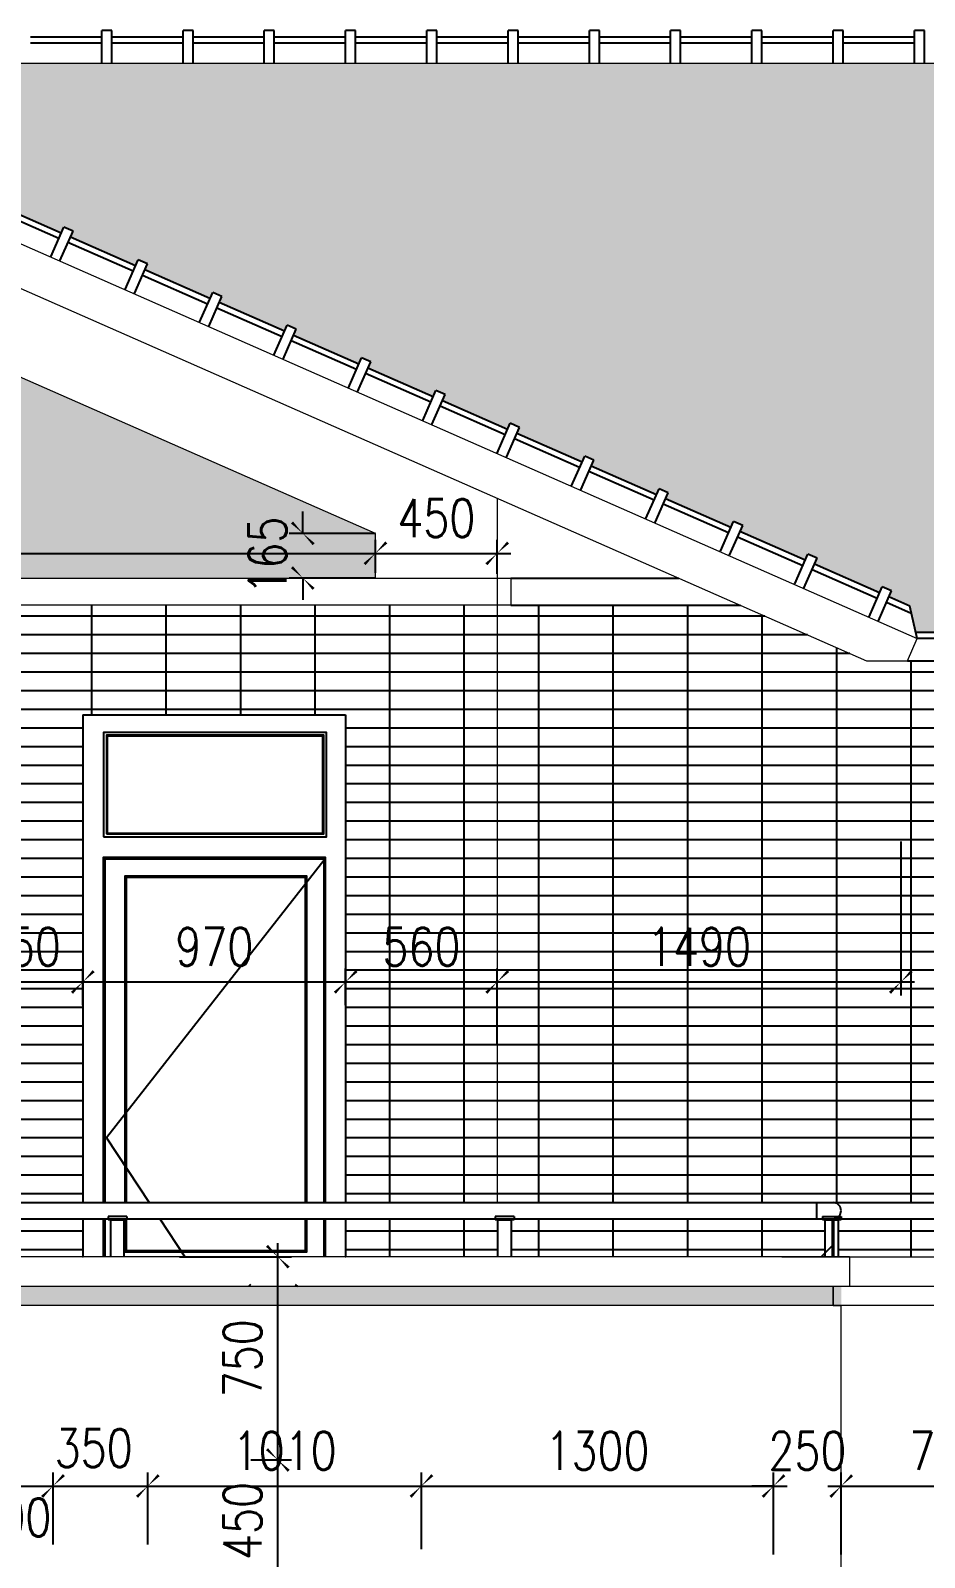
# Model space of a CAD drawing. Header units: millimetres. Extents: x -34806 to 662668, y 63228 to 99452.
# Drawn here: x 244524 to 247824, y 83983 to 89617 of the extents above; entities that cross this region are included whole.
import ezdxf

# ---------------------------------------------------------------- set-up
doc = ezdxf.new("R2010")
doc.units = ezdxf.units.MM
doc.header["$LTSCALE"] = 200
doc.header["$MEASUREMENT"] = 0
doc.header["$PDMODE"] = 3
doc.header["$PDSIZE"] = 50
doc.layers.get('0').update_dxf_attribs({"color": 95, "linetype": 'CONTINUOUS'})
doc.layers.get('DEFPOINTS').update_dxf_attribs({"linetype": 'CONTINUOUS'})
for name, color, linetype in [('DIM', 1, 'CONTINUOUS'), ('Manh', 8, 'CONTINUOUS'), ('NOITHAT', 32, 'CONTINUOUS'), ('TPTA-Hatch', 250, 'CONTINUOUS'), ('TPTA-Virtural', 253, 'CONTINUOUS'), ('wood', 254, 'CONTINUOUS')]:
    doc.layers.add(name, color=color, linetype=linetype)
doc.layers.add('hatch', color=251, linetype='CONTINUOUS', lineweight=5)
doc.layers.add('thay', color=7, linetype='CONTINUOUS', lineweight=18)
doc.styles.add('RomanS', font='romans.shx', dxfattribs={"width": 0.8})
doc.dimstyles.new('D1', dxfattribs={"dimtxt": 140, "dimasz": 80, "dimexe": 50, "dimexo": 0, "dimgap": 60, "dimtad": 1, "dimdec": 0, "dimzin": 0, "dimdsep": 46, "dimtxsty": 'RomanS', "dimblk1": 'ARCHTICK', "dimblk2": 'ARCHTICK', "dimsah": 1, "dimcen": 100, "dimdle": 50, "dimclrt": 7, "dimadec": 0, "dimazin": 0, "dimtfac": 0.005, "dimtdec": 0, "dimtix": 1, "dimtofl": 0, "dimtmove": 2, "dimatfit": 3, "dimldrblk": 'ARCHTICK', "dimfxl": 1, "dimtvp": 0.8, "dimtolj": 1, "dimtzin": 0, "dimarcsym": 0})

# ---------------------------------------------------------------- blocks, each defined once
blk = doc.blocks.new('_ArchTick')
at = {"layer": 'DIM', "color": 150}
blk.add_lwpolyline([(0.5, 0.5, 0.133, 0, 0), (0, 0, 0, 0.133, 0), (-0.5, -0.5, 0.133, 0.133, 0)], format="xyseb", dxfattribs=at)
blk = doc.blocks.new('*D258')
at = {"layer": 'DEFPOINTS', "color": 0}
for p in [(245336.7, 84342.3), (245436.8, 84342.3), (245336.7, 83892.3)]:
    blk.add_point(p, dxfattribs=at)
at = {"layer": 'DIM', "color": 0, "lineweight": -2}
for p, q in [((245436.8, 83842.3), (245436.8, 84392.3)), ((245336.7, 84342.3), (245486.8, 84342.3)), ((245336.7, 83892.3), (245486.8, 83892.3))]:
    blk.add_line(p, q, dxfattribs=at)
at = {"layer": 'DIM', "color": 0, "lineweight": -2, "xscale": 80, "yscale": 80, "zscale": 80}
for p, rotation in [((245436.8, 84342.3), 90), ((245436.8, 83892.3), 270)]:
    blk.add_blockref('_ArchTick', p, dxfattribs=dict(at, rotation=rotation))
at = {"layer": 'DIM', "color": 7, "insert": (245306.8, 84117.3), "char_height": 140, "attachment_point": 5, "rotation": 90, "style": 'RomanS'}
blk.add_mtext('\\A1;450', dxfattribs=at)
blk = doc.blocks.new('*D259')
at = {"layer": 'DEFPOINTS', "color": 0}
for p in [(245074.3, 85092.3), (245436.8, 85092.3), (245336.7, 84342.3)]:
    blk.add_point(p, dxfattribs=at)
at = {"layer": 'DIM', "color": 0, "lineweight": -2}
for p, q in [((245436.8, 84292.3), (245436.8, 85142.3)), ((245074.3, 85092.3), (245486.8, 85092.3)), ((245336.7, 84342.3), (245486.8, 84342.3))]:
    blk.add_line(p, q, dxfattribs=at)
at = {"layer": 'DIM', "color": 0, "lineweight": -2, "xscale": 80, "yscale": 80, "zscale": 80}
for p, rotation in [((245436.8, 85092.3), 90), ((245436.8, 84342.3), 270)]:
    blk.add_blockref('_ArchTick', p, dxfattribs=dict(at, rotation=rotation))
at = {"layer": 'DIM', "color": 7, "insert": (245306.8, 84717.3), "char_height": 140, "attachment_point": 5, "rotation": 90, "style": 'RomanS'}
blk.add_mtext('\\A1;750', dxfattribs=at)
blk = doc.blocks.new('*D271')
at = {"layer": 'DEFPOINTS', "color": 0}
for p in [(244606.8, 84246.3), (244306.8, 84030.7), (244606.8, 84030.7)]:
    blk.add_point(p, dxfattribs=at)
at = {"layer": 'DIM', "color": 0, "lineweight": -2}
for p, q in [((244306.8, 84030.7), (244306.8, 84296.3)), ((244606.8, 84030.7), (244606.8, 84296.3)), ((244256.8, 84246.3), (244656.8, 84246.3))]:
    blk.add_line(p, q, dxfattribs=at)
at = {"layer": 'DIM', "color": 0, "lineweight": -2, "xscale": 80, "yscale": 80, "zscale": 80, "rotation": 180}
blk.add_blockref('_ArchTick', (244306.8, 84246.3), dxfattribs=at)
at = {"layer": 'DIM', "color": 0, "lineweight": -2, "xscale": 80, "yscale": 80, "zscale": 80}
blk.add_blockref('_ArchTick', (244606.8, 84246.3), dxfattribs=at)
at = {"layer": 'DIM', "color": 7, "insert": (244456.8, 84130.2), "char_height": 140, "attachment_point": 5, "style": 'RomanS'}
blk.add_mtext('\\A1;300', dxfattribs=at)
blk = doc.blocks.new('*D272')
at = {"layer": 'DEFPOINTS', "color": 0}
for p in [(244956.8, 84246.3), (244606.8, 84030.7), (244956.8, 84030.7)]:
    blk.add_point(p, dxfattribs=at)
at = {"layer": 'DIM', "color": 0, "lineweight": -2}
for p, q in [((244606.8, 84030.7), (244606.8, 84296.3)), ((244956.8, 84030.7), (244956.8, 84296.3)), ((244556.8, 84246.3), (245006.8, 84246.3))]:
    blk.add_line(p, q, dxfattribs=at)
at = {"layer": 'DIM', "color": 0, "lineweight": -2, "xscale": 80, "yscale": 80, "zscale": 80, "rotation": 180}
blk.add_blockref('_ArchTick', (244606.8, 84246.3), dxfattribs=at)
at = {"layer": 'DIM', "color": 0, "lineweight": -2, "xscale": 80, "yscale": 80, "zscale": 80}
blk.add_blockref('_ArchTick', (244956.8, 84246.3), dxfattribs=at)
at = {"layer": 'DIM', "color": 7, "insert": (244756.8, 84386.3), "char_height": 140, "attachment_point": 5, "style": 'RomanS'}
blk.add_mtext('\\A1;350', dxfattribs=at)
blk = doc.blocks.new('*D273')
at = {"layer": 'DEFPOINTS', "color": 0}
for p in [(245966.8, 84246.3), (244956.8, 84030.7), (245966.8, 84013)]:
    blk.add_point(p, dxfattribs=at)
at = {"layer": 'DIM', "color": 0, "lineweight": -2}
for p, q in [((244956.8, 84030.7), (244956.8, 84296.3)), ((245966.8, 84013), (245966.8, 84296.3)), ((244906.8, 84246.3), (246016.8, 84246.3))]:
    blk.add_line(p, q, dxfattribs=at)
at = {"layer": 'DIM', "color": 0, "lineweight": -2, "xscale": 80, "yscale": 80, "zscale": 80, "rotation": 180}
blk.add_blockref('_ArchTick', (244956.8, 84246.3), dxfattribs=at)
at = {"layer": 'DIM', "color": 0, "lineweight": -2, "xscale": 80, "yscale": 80, "zscale": 80}
blk.add_blockref('_ArchTick', (245966.8, 84246.3), dxfattribs=at)
at = {"layer": 'DIM', "color": 7, "insert": (245461.8, 84376.3), "char_height": 140, "attachment_point": 5, "style": 'RomanS'}
blk.add_mtext('\\A1;1010', dxfattribs=at)
blk = doc.blocks.new('*D274')
at = {"layer": 'DEFPOINTS', "color": 0}
for p in [(247266.8, 84246.3), (245966.8, 84013), (247266.8, 84013)]:
    blk.add_point(p, dxfattribs=at)
at = {"layer": 'DIM', "color": 0, "lineweight": -2}
for p, q in [((245966.8, 84013), (245966.8, 84296.3)), ((247266.8, 84013), (247266.8, 84296.3)), ((245916.8, 84246.3), (247316.8, 84246.3))]:
    blk.add_line(p, q, dxfattribs=at)
at = {"layer": 'DIM', "color": 0, "lineweight": -2, "xscale": 80, "yscale": 80, "zscale": 80, "rotation": 180}
blk.add_blockref('_ArchTick', (245966.8, 84246.3), dxfattribs=at)
at = {"layer": 'DIM', "color": 0, "lineweight": -2, "xscale": 80, "yscale": 80, "zscale": 80}
blk.add_blockref('_ArchTick', (247266.8, 84246.3), dxfattribs=at)
at = {"layer": 'DIM', "color": 7, "insert": (246616.8, 84376.3), "char_height": 140, "attachment_point": 5, "style": 'RomanS'}
blk.add_mtext('\\A1;1300', dxfattribs=at)
blk = doc.blocks.new('*D275')
at = {"layer": 'DEFPOINTS', "color": 0}
for p in [(247516.8, 84246.3), (247266.8, 83993), (247516.8, 83993)]:
    blk.add_point(p, dxfattribs=at)
at = {"layer": 'DIM', "color": 0, "lineweight": -2}
for p, q in [((247266.8, 83993), (247266.8, 84296.3)), ((247516.8, 83993), (247516.8, 84296.3)), ((247266.8, 84246.3), (247186.8, 84246.3)), ((247516.8, 84246.3), (247596.8, 84246.3))]:
    blk.add_line(p, q, dxfattribs=at)
at = {"layer": 'DIM', "color": 0, "lineweight": -2, "xscale": 80, "yscale": 80, "zscale": 80}
blk.add_blockref('_ArchTick', (247266.8, 84246.3), dxfattribs=at)
at = {"layer": 'DIM', "color": 0, "lineweight": -2, "xscale": 80, "yscale": 80, "zscale": 80, "rotation": 180}
blk.add_blockref('_ArchTick', (247516.8, 84246.3), dxfattribs=at)
at = {"layer": 'DIM', "color": 7, "insert": (247391.8, 84376.3), "char_height": 140, "attachment_point": 5, "style": 'RomanS'}
blk.add_mtext('\\A1;250', dxfattribs=at)
blk = doc.blocks.new('*D289')
at = {"layer": 'DEFPOINTS', "color": 0}
for p in [(248306.5, 84246.3), (247516.8, 84013), (248306.5, 84013)]:
    blk.add_point(p, dxfattribs=at)
at = {"layer": 'DIM', "color": 0, "lineweight": -2}
for p, q in [((247516.8, 84013), (247516.8, 84296.3)), ((248306.5, 84013), (248306.5, 84296.3)), ((247466.8, 84246.3), (248356.5, 84246.3))]:
    blk.add_line(p, q, dxfattribs=at)
at = {"layer": 'DIM', "color": 0, "lineweight": -2, "xscale": 80, "yscale": 80, "zscale": 80, "rotation": 180}
blk.add_blockref('_ArchTick', (247516.8, 84246.3), dxfattribs=at)
at = {"layer": 'DIM', "color": 0, "lineweight": -2, "xscale": 80, "yscale": 80, "zscale": 80}
blk.add_blockref('_ArchTick', (248306.5, 84246.3), dxfattribs=at)
at = {"layer": 'DIM', "color": 7, "insert": (247911.6, 84376.3), "char_height": 140, "attachment_point": 5, "style": 'RomanS'}
blk.add_mtext('\\A1;790', dxfattribs=at)
blk = doc.blocks.new('*D307')
at = {"layer": 'DEFPOINTS', "color": 0}
for p in [(244717, 86106.3), (244266.8, 86020.7), (244717, 86020.9)]:
    blk.add_point(p, dxfattribs=at)
at = {"layer": 'DIM', "color": 0, "lineweight": -2}
for p, q in [((244266.8, 86020.7), (244266.8, 86156.3)), ((244717, 86020.9), (244717, 86156.3)), ((244216.8, 86106.3), (244767, 86106.3))]:
    blk.add_line(p, q, dxfattribs=at)
at = {"layer": 'DIM', "color": 0, "lineweight": -2, "xscale": 80, "yscale": 80, "zscale": 80, "rotation": 180}
blk.add_blockref('_ArchTick', (244266.8, 86106.3), dxfattribs=at)
at = {"layer": 'DIM', "color": 0, "lineweight": -2, "xscale": 80, "yscale": 80, "zscale": 80}
blk.add_blockref('_ArchTick', (244717, 86106.3), dxfattribs=at)
at = {"layer": 'DIM', "color": 7, "insert": (244491.9, 86236.3), "char_height": 140, "attachment_point": 5, "style": 'RomanS'}
blk.add_mtext('\\A1;450', dxfattribs=at)
blk = doc.blocks.new('*D308')
at = {"layer": 'DEFPOINTS', "color": 0}
for p in [(245687, 86106.3), (244717, 86020.9), (245687, 86020.9)]:
    blk.add_point(p, dxfattribs=at)
at = {"layer": 'DIM', "color": 0, "lineweight": -2}
for p, q in [((244717, 86020.9), (244717, 86156.3)), ((245687, 86020.9), (245687, 86156.3)), ((244667, 86106.3), (245737, 86106.3))]:
    blk.add_line(p, q, dxfattribs=at)
at = {"layer": 'DIM', "color": 0, "lineweight": -2, "xscale": 80, "yscale": 80, "zscale": 80, "rotation": 180}
blk.add_blockref('_ArchTick', (244717, 86106.3), dxfattribs=at)
at = {"layer": 'DIM', "color": 0, "lineweight": -2, "xscale": 80, "yscale": 80, "zscale": 80}
blk.add_blockref('_ArchTick', (245687, 86106.3), dxfattribs=at)
at = {"layer": 'DIM', "color": 7, "insert": (245202, 86236.3), "char_height": 140, "attachment_point": 5, "style": 'RomanS'}
blk.add_mtext('\\A1;970', dxfattribs=at)
blk = doc.blocks.new('*D309')
at = {"layer": 'DEFPOINTS', "color": 0}
for p in [(246246.8, 86106.3), (245687, 86020.9), (246246.8, 86020.9)]:
    blk.add_point(p, dxfattribs=at)
at = {"layer": 'DIM', "color": 0, "lineweight": -2}
for p, q in [((245687, 86020.9), (245687, 86156.3)), ((246246.8, 86020.9), (246246.8, 86156.3)), ((245637, 86106.3), (246296.8, 86106.3))]:
    blk.add_line(p, q, dxfattribs=at)
at = {"layer": 'DIM', "color": 0, "lineweight": -2, "xscale": 80, "yscale": 80, "zscale": 80, "rotation": 180}
blk.add_blockref('_ArchTick', (245687, 86106.3), dxfattribs=at)
at = {"layer": 'DIM', "color": 0, "lineweight": -2, "xscale": 80, "yscale": 80, "zscale": 80}
blk.add_blockref('_ArchTick', (246246.8, 86106.3), dxfattribs=at)
at = {"layer": 'DIM', "color": 7, "insert": (245966.9, 86236.3), "char_height": 140, "attachment_point": 5, "style": 'RomanS'}
blk.add_mtext('\\A1;560', dxfattribs=at)
blk = doc.blocks.new('*D310')
at = {"layer": 'DEFPOINTS', "color": 0}
for p in [(247736.8, 86624.1), (247736.8, 86106.3), (246246.8, 85873.1)]:
    blk.add_point(p, dxfattribs=at)
at = {"layer": 'DIM', "color": 0, "lineweight": -2}
for p, q in [((247736.8, 86624.1), (247736.8, 86056.3)), ((246246.8, 85873.1), (246246.8, 86156.3)), ((246196.8, 86106.3), (247786.8, 86106.3))]:
    blk.add_line(p, q, dxfattribs=at)
at = {"layer": 'DIM', "color": 0, "lineweight": -2, "xscale": 80, "yscale": 80, "zscale": 80, "rotation": 180}
blk.add_blockref('_ArchTick', (246246.8, 86106.3), dxfattribs=at)
at = {"layer": 'DIM', "color": 0, "lineweight": -2, "xscale": 80, "yscale": 80, "zscale": 80}
blk.add_blockref('_ArchTick', (247736.8, 86106.3), dxfattribs=at)
at = {"layer": 'DIM', "color": 7, "insert": (246991.8, 86236.3), "char_height": 140, "attachment_point": 5, "style": 'RomanS'}
blk.add_mtext('\\A1;1490', dxfattribs=at)
blk = doc.blocks.new('*D939')
at = {"color": 0, "lineweight": -2}
for p, q in [((240146.8, 87616), (240146.8, 87737.8)), ((245796.8, 87616), (245796.8, 87737.8)), ((240096.8, 87687.8), (245846.8, 87687.8))]:
    blk.add_line(p, q, dxfattribs=at)
at = {"layer": 'DEFPOINTS', "color": 0}
for p in [(245796.8, 87687.8), (240146.8, 87616), (245796.8, 87616)]:
    blk.add_point(p, dxfattribs=at)
at = {"color": 0, "lineweight": -2, "xscale": 80, "yscale": 80, "zscale": 80, "rotation": 180}
blk.add_blockref('_ArchTick', (240146.8, 87687.8), dxfattribs=at)
at = {"color": 0, "lineweight": -2, "xscale": 80, "yscale": 80, "zscale": 80}
blk.add_blockref('_ArchTick', (245796.8, 87687.8), dxfattribs=at)
at = {"color": 7, "insert": (242971.8, 87817.8), "char_height": 140, "attachment_point": 5, "style": 'RomanS'}
blk.add_mtext('\\A1;5650', dxfattribs=at)
blk = doc.blocks.new('*D940')
at = {"color": 0, "lineweight": -2}
for p, q in [((245796.8, 87616), (245796.8, 87737.8)), ((246246.8, 87611.7), (246246.8, 87737.8)), ((245746.8, 87687.8), (246296.8, 87687.8))]:
    blk.add_line(p, q, dxfattribs=at)
at = {"layer": 'DEFPOINTS', "color": 0}
for p in [(246246.8, 87687.8), (245796.8, 87616), (246246.8, 87611.7)]:
    blk.add_point(p, dxfattribs=at)
at = {"color": 0, "lineweight": -2, "xscale": 80, "yscale": 80, "zscale": 80, "rotation": 180}
blk.add_blockref('_ArchTick', (245796.8, 87687.8), dxfattribs=at)
at = {"color": 0, "lineweight": -2, "xscale": 80, "yscale": 80, "zscale": 80}
blk.add_blockref('_ArchTick', (246246.8, 87687.8), dxfattribs=at)
at = {"color": 7, "insert": (246021.8, 87817.8), "char_height": 140, "attachment_point": 5, "style": 'RomanS'}
blk.add_mtext('\\A1;450', dxfattribs=at)
blk = doc.blocks.new('*D944')
at = {"color": 0, "lineweight": -2}
for p, q in [((245529, 87761.6), (245529, 87841.6)), ((245796.8, 87761.6), (245479, 87761.6)), ((245796.8, 87596.4), (245479, 87596.4)), ((245529, 87596.4), (245529, 87516.4))]:
    blk.add_line(p, q, dxfattribs=at)
at = {"layer": 'DEFPOINTS', "color": 0}
for p in [(245529, 87761.6), (245796.8, 87761.6), (245796.8, 87596.4)]:
    blk.add_point(p, dxfattribs=at)
at = {"color": 0, "lineweight": -2, "xscale": 80, "yscale": 80, "zscale": 80}
for p, rotation in [((245529, 87761.6), 270), ((245529, 87596.4), 90)]:
    blk.add_blockref('_ArchTick', p, dxfattribs=dict(at, rotation=rotation))
at = {"color": 7, "insert": (245399, 87679), "char_height": 140, "attachment_point": 5, "rotation": 90, "style": 'RomanS'}
blk.add_mtext('\\A1;165', dxfattribs=at)

msp = doc.modelspace()

# ---------------------------------------------------------------- hatches: boundary and pattern name
at = {"layer": 'Manh'}
h = msp.add_hatch(dxfattribs=at)
h.set_pattern_fill('DOTS,_O', color=256, scale=350)
h.set_pattern_definition([(0, (3e-11, -114145.37), (10.9375, 21.875), [0, -21.875])])
h.paths.add_polyline_path([(242971.8, 89002.9), (240146.8, 87761.6), (240146.8, 87596.4), (245796.8, 87596.4), (245796.8, 87761.6)])
h.paths.add_polyline_path([(243096.8, 88407.9), (243096.8, 87859.1), (242846.8, 87859.1), (242846.8, 88407.9)], flags=16)
h.paths.add_polyline_path([(242896.8, 88357.9), (243046.8, 88357.9), (243046.8, 87909.1), (242896.8, 87909.1)], flags=0)
h.paths.add_polyline_path([(242596.8, 88407.9), (242596.8, 87859.1), (242346.8, 87859.1), (242346.8, 88407.9)], flags=16)
h.paths.add_polyline_path([(242546.8, 88357.9), (242546.8, 87909.1), (242396.8, 87909.1), (242396.8, 88357.9)], flags=0)
h.paths.add_polyline_path([(243346.8, 88407.9), (243596.8, 88407.9), (243596.8, 87859.1), (243346.8, 87859.1)], flags=16)
h.paths.add_polyline_path([(243396.8, 88357.9), (243546.8, 88357.9), (243546.8, 87909.1), (243396.8, 87909.1)], flags=0)
h = msp.add_hatch(dxfattribs=at)
h.set_pattern_fill('DOTS', color=256, scale=250, style=0)
h.set_pattern_definition([(0, (0, -114049.677), (7.8125, 15.625), [0, -15.625])])
h.paths.add_polyline_path([(239726.8, 84982.3), (239696.8, 84982.3), (238826.8, 84982.3), (238826.8, 84912.3), (239726.8, 84912.3)])
h.paths.add_polyline_path([(247516.8, 84982.3), (246136.8, 84982.3), (246136.8, 84912.3), (247516.8, 84912.3)])
h.paths.add_polyline_path([(246136.8, 84982.3), (239806.8, 84982.3), (239806.8, 84912.3), (246136.8, 84912.3)])
h.paths.add_polyline_path([(239806.8, 84982.3), (239726.8, 84982.3), (239726.8, 84912.3), (239806.8, 84912.3)])
h = msp.add_hatch(dxfattribs=at)
h.set_pattern_fill('DOTS', color=256, scale=200, style=0)
h.set_pattern_definition([(0, (-43814.686, -281711.796), (6.25, 12.5), [0, -12.5])])
h.paths.add_polyline_path([(247516.8, 84982.3), (246136.8, 84982.3), (246136.8, 84912.3), (247516.8, 84912.3)])
h.paths.add_polyline_path([(246136.8, 84982.3), (239806.8, 84982.3), (239806.8, 84912.3), (246136.8, 84912.3)])
h.paths.add_polyline_path([(239806.8, 84982.3), (239726.8, 84982.3), (239726.8, 84912.3), (239806.8, 84912.3)])
at = {"layer": 'NOITHAT'}
h = msp.add_hatch(dxfattribs=at)
h.set_pattern_fill('AR-RSHKE', color=256, scale=15, style=0)
h.set_pattern_definition([(0, (3e-11, -114145.37), (382.5, 180), [90, -75, 105, -45, 135, -60]), (0, (90, -114137.87), (382.5, 180), [75, -285, 60, -90]), (0, (270, -114156.62), (382.5, 180), [45, -465]), (90, (3e-11, -114145.37), (-127.5, 180), [172.5, -547.5]), (90, (90, -114145.37), (-127.5, 180), [168.75, -551.25]), (90, (165, -114145.37), (-127.5, 180), [157.5, -562.5]), (90, (270, -114156.62), (-127.5, 180), [172.5, -547.5]), (90, (315, -114156.62), (-127.5, 180), [172.5, -547.5]), (90, (450, -114145.37), (-127.5, 180), [165, -555])])
h.paths.add_polyline_path([(253412, 88633.6), (253420.4, 88633.6), (253420.4, 88896.6), (253412, 88896.6), (253412, 88933.6), (253420.4, 88933.6), (253420.4, 89196.6), (253412, 89196.6), (253412, 89233.6), (253420.4, 89233.6), (253420.4, 89496.6), (243298.4, 89496.6), (243284, 89463.7), (243538.4, 89351.9), (243548.4, 89374.5), (243582.3, 89359.6), (243572.4, 89337), (243813.1, 89231.2), (243823, 89253.8), (243856.9, 89238.9), (243847, 89216.3), (244087.7, 89110.5), (244097.7, 89133.1), (244131.6, 89118.2), (244121.7, 89095.6), (244362.4, 88989.8), (244372.3, 89012.5), (244406.2, 88997.6), (244396.3, 88974.9), (244637, 88869.2), (244647, 88891.8), (244680.9, 88876.9), (244671, 88854.2), (244911.7, 88748.5), (244921.6, 88771.1), (244955.6, 88756.2), (244945.6, 88733.6), (245186.3, 88627.8), (245196.3, 88650.4), (245230.2, 88635.5), (245220.3, 88612.9), (245461, 88507.1), (245470.9, 88529.7), (245504.9, 88514.8), (245494.9, 88492.2), (245735.7, 88386.4), (245745.6, 88409), (245779.5, 88394.1), (245769.6, 88371.5), (246010.3, 88265.7), (246020.2, 88288.3), (246054.2, 88273.4), (246044.2, 88250.8), (246285, 88145), (246294.9, 88167.6), (246328.8, 88152.7), (246318.9, 88130.1), (246559.6, 88024.3), (246569.5, 88046.9), (246603.5, 88032), (246593.5, 88009.4), (246834.3, 87903.6), (246844.2, 87926.2), (246878.1, 87911.3), (246868.2, 87888.7), (247108.9, 87782.9), (247118.8, 87805.6), (247152.8, 87790.6), (247142.8, 87768), (247383.6, 87662.2), (247393.5, 87684.9), (247427.4, 87670), (247417.5, 87647.3), (247658.2, 87541.6), (247668.2, 87564.2), (247702.1, 87549.3), (247692.1, 87526.7), (247769.3, 87492.8), (247791.8, 87396.6), (253412, 87396.6), (253412, 87433.6), (253420.4, 87433.6), (253420.4, 87696.6), (253412, 87696.6), (253412, 87733.6), (253420.4, 87733.6), (253420.4, 87996.6), (253412, 87996.6), (253412, 88033.6), (253420.4, 88033.6), (253420.4, 88296.6), (253412, 88296.6), (253412, 88333.6), (253420.4, 88333.6), (253420.4, 88596.6), (253412, 88596.6)])
at = {"layer": 'TPTA-Hatch'}
h = msp.add_hatch(dxfattribs=at)
h.set_pattern_fill('GRATE', color=256, scale=2200, style=0)
h.set_pattern_definition([(0, (0, -114049.68), (0, 68.75), []), (90, (0, -114049.68), (-275, 2e-14), [])])
h.paths.add_polyline_path([(246246.8, 87496.4), (239696.8, 87496.4), (239696.8, 85292.3), (240256.5, 85292.3), (240256.5, 87092.4), (241226.5, 87092.4), (241226.5, 85292.3), (244717, 85292.3), (244717, 87092.4), (245687, 87092.4), (245687, 85292.3), (246246.8, 85292.3)])
h.paths.add_polyline_path([(244266.8, 86561.1), (241676.8, 86561.1), (241676.8, 87092.3), (244266.8, 87092.3)], flags=16)
h.paths.add_polyline_path([(244212.8, 86618.1), (243439.8, 86618.1), (243439.8, 87033.3), (244212.8, 87033.3)], flags=0)
h.paths.add_polyline_path([(244182.9, 86649.1), (243467.7, 86649.1), (243470.8, 86652.6), (243470.8, 87005.3), (243788.1, 87005.3), (243813.3, 87033.3), (243840.2, 87005.3), (244181.8, 87005.3), (244181.8, 86650.3)], flags=0)
h.paths.add_polyline_path([(244169.8, 86661.1), (243482.8, 86661.1), (243482.8, 86993.3), (244169.8, 86993.3)], flags=0)
h.paths.add_polyline_path([(243920.7, 86588.8), (243904.1, 86588.8, -0.282759), (243895.6, 86583.6), (243805.3, 86583.6, -1), (243805.3, 86602.8), (243855.6, 86602.8), (243895.6, 86602.8, -0.282759), (243904.1, 86597.5), (243920.7, 86597.5, -1)], flags=0)
h.paths.add_polyline_path([(243861.7, 86599.2, 1.005492), (243860.6, 86597.1, -0.791418), (243861.2, 86599.3), (243849.4, 86599.3, 1), (243849.4, 86587), (243861.2, 86587, 0.11921), (243861.7, 86587.1), (243873.5, 86593.2)], flags=0)
h.paths.add_polyline_path([(243365.8, 86618.1), (242566.8, 86618.1), (242566.8, 87033.3), (243365.8, 87033.3)], flags=0)
h.paths.add_polyline_path([(243335.9, 86649.1), (242596.6, 86649.1), (242597.8, 86650.3), (242597.8, 87005.3), (242939.3, 87005.3), (242966.3, 87033.3), (242993.2, 87005.3), (243334.8, 87005.3), (243334.8, 86650.3)], flags=0)
h.paths.add_polyline_path([(243322.8, 86661.1), (242609.8, 86661.1), (242609.8, 86993.3), (243322.8, 86993.3)], flags=0)
h.paths.add_polyline_path([(243047.7, 86588.8), (243031.1, 86588.8, -0.282759), (243022.6, 86583.6), (242932.3, 86583.6, -1), (242932.3, 86602.8), (242982.6, 86602.8), (243022.6, 86602.8, -0.282759), (243031.1, 86597.5), (243047.7, 86597.5, -1)], flags=0)
h.paths.add_polyline_path([(242988.7, 86599.2, 1.005492), (242987.6, 86597.1, -0.791418), (242988.2, 86599.3), (242976.4, 86599.3, 1), (242976.4, 86587), (242988.2, 86587, 0.11921), (242988.7, 86587.1), (243000.5, 86593.2)], flags=0)
h.paths.add_polyline_path([(242992.3, 86597.5, 1), (242992.3, 86599.9, 1)], flags=0)
h.paths.add_polyline_path([(242492.8, 86618.1), (241733.8, 86618.1), (241733.8, 87033.3), (242492.8, 87033.3)], flags=0)
h.paths.add_polyline_path([(242463.1, 86649.1), (241760.7, 86649.1), (241761.8, 86650.3), (241761.8, 87005.3), (242070.4, 87005.3), (242094.8, 87033.3), (242121.6, 87005.3), (242461.8, 87005.3), (242461.8, 86650.4)], flags=0)
h.paths.add_polyline_path([(242449.8, 86661.1), (241773.8, 86661.1), (241773.8, 86993.3), (242449.8, 86993.3)], flags=0)
h.paths.add_polyline_path([(242170.2, 86588.8), (242153.6, 86588.8, -0.282759), (242145, 86583.6), (242054.7, 86583.6, -1), (242054.7, 86602.8), (242105, 86602.8), (242145, 86602.8, -0.282759), (242153.6, 86597.5), (242170.2, 86597.5, -1)], flags=0)
h.paths.add_polyline_path([(242111.1, 86599.2, 1.005492), (242110.1, 86597.1, -0.791418), (242110.6, 86599.3), (242098.9, 86599.3, 1), (242098.9, 86587), (242110.6, 86587, 0.11921), (242111.1, 86587.1), (242122.9, 86593.2)], flags=0)
h.paths.add_polyline_path([(248306.4, 87092.4), (251156.5, 87092.4), (251156.5, 85292.3), (251916.8, 85292.3), (251916.8, 87291.7), (247761.3, 87291.7), (247610.3, 87291.7), (247144.8, 87496.4), (246296.8, 87496.4), (246246.8, 87496.4), (246246.8, 85292.3), (248306.4, 85292.3)])
h.paths.add_polyline_path([(246249.4, 85229), (246239.4, 85229), (246239.4, 85232.3), (245687, 85232.3), (245687, 85092.3), (246249.4, 85092.3)])
h.paths.add_polyline_path([(244717, 85232.3), (243534.4, 85232.3), (243534.4, 85229), (243524.4, 85229), (243524.4, 85092.3), (244717, 85092.3)])
h.paths.add_polyline_path([(243474.4, 85229), (243464.4, 85229), (243464.4, 85232.3), (242171.9, 85232.3), (242171.9, 85229), (242161.9, 85229), (242161.9, 85092.3), (243474.4, 85092.3)])
h.paths.add_polyline_path([(242111.9, 85229), (242101.9, 85229), (242101.9, 85232.3), (241226.5, 85232.3), (241226.5, 85092.3), (242111.9, 85092.3)])
h.paths.add_polyline_path([(240256.5, 85232.3), (239696.8, 85232.3), (239696.8, 85092.3), (240256.5, 85092.3)])
h.paths.add_polyline_path([(247456.8, 85229.4), (247446.8, 85229.4), (247446.8, 85232.3), (247426.8, 85232.3), (246309.4, 85232.3), (246309.4, 85229), (246299.4, 85229), (246299.4, 85092.3), (247442.8, 85092.3), (247456.8, 85106.2)])
h.paths.add_polyline_path([(248306.4, 85232.3), (247516.8, 85232.3), (247516.8, 85229.4), (247506.8, 85229.4), (247506.8, 85092.3), (247546.8, 85092.3), (247546.8, 85091.8), (248306.4, 85091.8)])
h.paths.add_polyline_path([(239797.7, 86341.3), (240155.7, 86341.3), (240155.7, 86131.3), (239797.7, 86131.3)], flags=24)
h.paths.add_polyline_path([(241272.6, 86341.3), (241630.6, 86341.3), (241630.6, 86131.3), (241272.6, 86131.3)], flags=24)
h.paths.add_polyline_path([(242739.4, 86341.3), (243204.1, 86341.3), (243204.1, 86131.3), (242739.4, 86131.3)], flags=24)
h.paths.add_polyline_path([(244312.9, 86341.3), (244670.9, 86341.3), (244670.9, 86131.3), (244312.9, 86131.3)], flags=24)
h.paths.add_polyline_path([(245787.9, 86341.3), (246145.9, 86341.3), (246145.9, 86131.3), (245787.9, 86131.3)], flags=24)
h.paths.add_polyline_path([(246767.5, 86341.3), (247216.1, 86341.3), (247216.1, 86131.3), (246767.5, 86131.3)], flags=24)
h.paths.add_polyline_path([(251357.6, 86341.3), (251715.6, 86341.3), (251715.6, 86131.3), (251357.6, 86131.3)], flags=24)
h.paths.add_polyline_path([(251916.8, 85091.8), (251916.8, 85232.3), (251156.5, 85232.3), (251156.5, 85091.8)])

# ---------------------------------------------------------------- linework, layer by layer
for p, q in [((246296.8, 87596.4), (246917.4, 87596.4)), ((246296.8, 87496.4), (247144.8, 87496.4))]:
    msp.add_line(p, q)
at = {"layer": 'DIM'}
for p, q in [((244794.2, 85229.9), (244794.2, 85232.3)), ((245336.2, 84989.9), (245328.6, 84982.3)), ((245501.2, 84989.9), (245508.8, 84982.3))]:
    msp.add_line(p, q, dxfattribs=at)
for points in [[(244844.2, 85232.3), (244844.2, 85229.9)], [(244854.2, 85232.3), (244854.2, 85229.9)]]:
    msp.add_lwpolyline(points, dxfattribs=at)
at = {"layer": 'hatch'}
for p, q in [((247416.8, 85091.8), (253516.8, 85091.8)), ((253516.8, 84982.3), (247516.8, 84982.3)), ((253516.8, 84912.3), (247516.8, 84912.3))]:
    msp.add_line(p, q, dxfattribs=at)
at = {"layer": 'NOITHAT'}
for p, q in [((244786.8, 89592.2), (244523.8, 89592.2)), ((244823.8, 89616.9), (244786.8, 89616.9)), ((244823.8, 89496.6), (244823.8, 89616.9)), ((245086.8, 89592.2), (244823.8, 89592.2)), ((245123.8, 89616.9), (245086.8, 89616.9)), ((245123.8, 89496.6), (245123.8, 89616.9)), ((245386.8, 89592.2), (245123.8, 89592.2)), ((245423.8, 89616.9), (245386.8, 89616.9)), ((245423.8, 89496.6), (245423.8, 89616.9)), ((245686.8, 89592.2), (245423.8, 89592.2)), ((245723.8, 89616.9), (245686.8, 89616.9)), ((245723.8, 89496.6), (245723.8, 89616.9)), ((245986.8, 89592.2), (245723.8, 89592.2)), ((246023.8, 89616.9), (245986.8, 89616.9)), ((246023.8, 89496.6), (246023.8, 89616.9)), ((246286.8, 89592.2), (246023.8, 89592.2)), ((246323.8, 89616.9), (246286.8, 89616.9)), ((246323.8, 89496.6), (246323.8, 89616.9)), ((246586.8, 89592.2), (246323.8, 89592.2)), ((246623.8, 89616.9), (246586.8, 89616.9)), ((246623.8, 89496.6), (246623.8, 89616.9)), ((246886.8, 89592.2), (246623.8, 89592.2)), ((246923.8, 89616.9), (246886.8, 89616.9)), ((246923.8, 89496.6), (246923.8, 89616.9)), ((247186.8, 89592.2), (246923.8, 89592.2)), ((247223.8, 89616.9), (247186.8, 89616.9)), ((247223.8, 89496.6), (247223.8, 89616.9)), ((247486.8, 89592.2), (247223.8, 89592.2)), ((247523.8, 89616.9), (247486.8, 89616.9)), ((247523.8, 89496.6), (247523.8, 89616.9)), ((247786.8, 89592.2), (247523.8, 89592.2)), ((247823.8, 89616.9), (247786.8, 89616.9)), ((247823.8, 89496.6), (247823.8, 89616.9)), ((244786.8, 89570.3), (244523.8, 89570.3)), ((245086.8, 89570.3), (244823.8, 89570.3)), ((245386.8, 89570.3), (245123.8, 89570.3)), ((245686.8, 89570.3), (245423.8, 89570.3)), ((245986.8, 89570.3), (245723.8, 89570.3)), ((246286.8, 89570.3), (246023.8, 89570.3)), ((246586.8, 89570.3), (246323.8, 89570.3)), ((246886.8, 89570.3), (246623.8, 89570.3)), ((247186.8, 89570.3), (246923.8, 89570.3)), ((247486.8, 89570.3), (247223.8, 89570.3)), ((247786.8, 89570.3), (247523.8, 89570.3)), ((244637, 88869.2), (244396.3, 88974.9)), ((244628.2, 88849.1), (244387.5, 88954.9)), ((244632.5, 88766.7), (244680.9, 88876.9)), ((244680.9, 88876.9), (244647, 88891.8)), ((244911.7, 88748.5), (244671, 88854.2)), ((244902.9, 88728.4), (244662.1, 88834.2)), ((244907.1, 88646), (244955.6, 88756.2)), ((244955.6, 88756.2), (244921.6, 88771.1)), ((245177.5, 88607.7), (244936.8, 88713.5)), ((245186.3, 88627.8), (244945.6, 88733.6)), ((245181.8, 88525.3), (245230.2, 88635.5)), ((245230.2, 88635.5), (245196.3, 88650.4)), ((245452.2, 88487), (245211.5, 88592.8)), ((245461, 88507.1), (245220.3, 88612.9)), ((245456.4, 88404.6), (245504.9, 88514.8)), ((245504.9, 88514.8), (245470.9, 88529.7)), ((245726.8, 88366.3), (245486.1, 88472.1)), ((245735.7, 88386.4), (245494.9, 88492.2)), ((245779.5, 88394.1), (245745.6, 88409)), ((245731.1, 88283.9), (245779.5, 88394.1)), ((246001.5, 88245.6), (245760.8, 88351.4)), ((246010.3, 88265.7), (245769.6, 88371.5)), ((246005.8, 88163.2), (246054.2, 88273.4)), ((246054.2, 88273.4), (246020.2, 88288.3)), ((246285, 88145), (246044.2, 88250.8)), ((246276.1, 88125), (246035.4, 88230.7)), ((246280.4, 88042.6), (246328.8, 88152.7)), ((246328.8, 88152.7), (246294.9, 88167.6)), ((246559.6, 88024.3), (246318.9, 88130.1)), ((246550.8, 88004.3), (246310.1, 88110)), ((246555.1, 87921.9), (246603.5, 88032)), ((246603.5, 88032), (246569.5, 88046.9)), ((246834.3, 87903.6), (246593.5, 88009.4)), ((246825.4, 87883.6), (246584.7, 87989.4)), ((246829.7, 87801.2), (246878.1, 87911.3)), ((246878.1, 87911.3), (246844.2, 87926.2)), ((247100.1, 87762.9), (246859.4, 87868.7)), ((247108.9, 87782.9), (246868.2, 87888.7)), ((247104.4, 87680.5), (247152.8, 87790.6)), ((247152.8, 87790.6), (247118.8, 87805.6)), ((247374.7, 87642.2), (247134, 87748)), ((247383.6, 87662.2), (247142.8, 87768)), ((247379, 87559.8), (247427.4, 87670)), ((247427.4, 87670), (247393.5, 87684.9)), ((247649.4, 87521.5), (247408.7, 87627.3)), ((247658.2, 87541.6), (247417.5, 87647.3)), ((247702.1, 87549.3), (247668.2, 87564.2)), ((247653.7, 87439.1), (247702.1, 87549.3)), ((247775, 87466.3), (247683.3, 87506.6)), ((247769.3, 87492.8), (247692.1, 87526.7)), ((247797.2, 87373.3), (247769.3, 87492.8)), ((247761.3, 87291.7), (253486.8, 87291.7))]:
    msp.add_line(p, q, dxfattribs=at)
for points in [[(244786.8, 89496.6), (244786.8, 89616.9)], [(245086.8, 89496.6), (245086.8, 89616.9)], [(245386.8, 89496.6), (245386.8, 89616.9)], [(245686.8, 89496.6), (245686.8, 89616.9)], [(245986.8, 89496.6), (245986.8, 89616.9)], [(246286.8, 89496.6), (246286.8, 89616.9)], [(246586.8, 89496.6), (246586.8, 89616.9)], [(246886.8, 89496.6), (246886.8, 89616.9)], [(247186.8, 89496.6), (247186.8, 89616.9)], [(247486.8, 89496.6), (247486.8, 89616.9)], [(247786.8, 89496.6), (247786.8, 89616.9)], [(244598.6, 88781.6), (244647, 88891.8)], [(244873.2, 88660.9), (244921.6, 88771.1)], [(245147.9, 88540.2), (245196.3, 88650.4)], [(245422.5, 88419.5), (245470.9, 88529.7)], [(245697.2, 88298.8), (245745.6, 88409)], [(245971.8, 88178.1), (246020.2, 88288.3)], [(246246.5, 88057.5), (246294.9, 88167.6)], [(246521.1, 87936.8), (246569.5, 88046.9)], [(246795.8, 87816.1), (246844.2, 87926.2)], [(247070.4, 87695.4), (247118.8, 87805.6)], [(247345.1, 87574.7), (247393.5, 87684.9)], [(247619.7, 87454), (247668.2, 87564.2)]]:
    msp.add_lwpolyline(points, dxfattribs=at)
msp.add_lwpolyline([(247791.7, 87397), (253486.8, 87396.6), (253486.8, 87373.3), (247797.2, 87373.3)], close=True, dxfattribs=at)
at = {"layer": 'thay'}
for p, q in [((242971.8, 89496.6), (253523.8, 89496.6)), ((246246.8, 87891.4), (246246.8, 87596.4)), ((246246.8, 87592.1), (246246.8, 85292.3)), ((247761.3, 87291.7), (247797.2, 87373.3)), ((247610.3, 87291.7), (247761.3, 87291.7)), ((246116.8, 85091.8), (238796.8, 85091.8)), ((247546.8, 85092.3), (238838.1, 85092.3)), ((247296.8, 85092.3), (247516.8, 85092.3)), ((247296.8, 85091.8), (247516.8, 85091.8)), ((247546.8, 85092.3), (247546.8, 84982.3)), ((247516.8, 84982.3), (238826.8, 84982.3)), ((247486.8, 84912.3), (247486.8, 84982.3)), ((247516.8, 84912.3), (238826.8, 84912.3)), ((247516.8, 83751.3), (247516.8, 84912.3))]:
    msp.add_line(p, q, dxfattribs=at)
for points in [[(238146.4, 87373.3), (242971.8, 89495.9), (247797.2, 87373.3)], [(238333.4, 87291.7), (242971.8, 89332), (247610.3, 87291.7)], [(247516.8, 84982.3), (247486.8, 84982.3), (247486.8, 84912.3), (247516.8, 84912.3)]]:
    msp.add_lwpolyline(points, dxfattribs=at)
for points in [[(245796.8, 87596.4), (245796.8, 87761.6), (242971.8, 89002.9), (240146.8, 87761.6), (240146.8, 87596.4)], [(246296.8, 87496.4), (239646.8, 87496.4), (239646.8, 87596.4), (246296.8, 87596.4)]]:
    msp.add_lwpolyline(points, close=True, dxfattribs=at)
at = {"layer": 'TPTA-Virtural'}
for p, q in [((238796.8, 85292.3), (253516.8, 85292.3)), ((247426.8, 85292.3), (253516.8, 85292.3)), ((247426.8, 85232.3), (247426.8, 85292.3)), ((247501.8, 85288.2), (247486.8, 85292.3)), ((247512.8, 85277.3), (247501.8, 85288.2)), ((247501.8, 85236.3), (247512.8, 85247.3)), ((247516.8, 85262.3), (247512.8, 85277.3)), ((247512.8, 85247.3), (247516.8, 85262.3)), ((238796.8, 85232.3), (248729.5, 85232.3)), ((244809.9, 85240.7), (244809.9, 85240.6)), ((244879.9, 85240.7), (244809.9, 85240.7)), ((244809.9, 85240.6), (244809.9, 85237.8)), ((244879.9, 85240.6), (244809.9, 85240.6)), ((244809.9, 85237.8), (244809.9, 85229)), ((244879.9, 85229), (244809.9, 85229)), ((244869.9, 85227.8), (244819.9, 85227.8)), ((244819.9, 85091.8), (244819.9, 85227.8)), ((244869.9, 85091.8), (244869.9, 85227.8)), ((244879.9, 85240.7), (244879.9, 85240.6)), ((244879.9, 85240.6), (244879.9, 85237.8)), ((244879.9, 85237.8), (244879.9, 85229)), ((246239.4, 85240.7), (246239.4, 85240.6)), ((246309.4, 85240.7), (246239.4, 85240.7)), ((246239.4, 85240.6), (246239.4, 85237.8)), ((246309.4, 85240.6), (246239.4, 85240.6)), ((246239.4, 85237.8), (246239.4, 85229)), ((246309.4, 85229), (246239.4, 85229)), ((246299.4, 85227.8), (246249.4, 85227.8)), ((246249.4, 85091.8), (246249.4, 85227.8)), ((246299.4, 85091.8), (246299.4, 85227.8)), ((246309.4, 85240.7), (246309.4, 85240.6)), ((246309.4, 85240.6), (246309.4, 85237.8)), ((246309.4, 85237.8), (246309.4, 85229)), ((247426.8, 85232.3), (247446.8, 85232.3)), ((247446.8, 85241.1), (247446.8, 85241)), ((247446.8, 85241.1), (247516.8, 85241.1)), ((247446.8, 85241), (247446.8, 85238.2)), ((247446.8, 85241), (247516.8, 85241)), ((247446.8, 85238.2), (247446.8, 85229.4)), ((247446.8, 85229.4), (247516.8, 85229.4)), ((247456.8, 85228.3), (247506.8, 85228.3)), ((247456.8, 85092.3), (247456.8, 85228.3)), ((247478, 85229.4), (247495.6, 85229.4)), ((247488.8, 85228.3), (247484.8, 85228.3)), ((247484.8, 85092.3), (247484.8, 85228.3)), ((247486.8, 85232.3), (247501.8, 85236.3)), ((247488.8, 85092.3), (247488.8, 85228.3)), ((247494.5, 85233.2), (247490.6, 85233.3)), ((247498, 85235.2), (247494.5, 85233.2)), ((247495.6, 85229.4), (247510.9, 85238.2)), ((247508, 85241), (247504.6, 85239)), ((247506.8, 85092.3), (247506.8, 85228.3)), ((247510.9, 85238.2), (247508, 85241)), ((247508, 85241), (247508, 85241)), ((247516.8, 85241.1), (247516.8, 85241)), ((247516.8, 85241), (247516.8, 85238.2)), ((247516.8, 85238.2), (247516.8, 85229.4)), ((247442.8, 85092.3), (247484.8, 85134.3))]:
    msp.add_line(p, q, dxfattribs=at)
at = {"layer": 'wood'}
for p, q in [((244717, 87092.4), (245687, 87092.4)), ((244798.1, 85292.3), (244798.1, 86561.1)), ((244798.1, 85292.3), (244798.1, 86561.1)), ((244798.1, 86561.1), (244798.1, 85292.3)), ((244798.1, 85092.3), (244798.1, 85232.3)), ((244798.1, 85092.3), (244798.1, 85232.3)), ((244798.1, 85232.3), (244798.1, 85092.3))]:
    msp.add_line(p, q, dxfattribs=at)
for points in [[(244717, 87092.4), (244717, 85292.3)], [(245687, 87092.4), (245687, 85292.3)], [(244793.1, 85292.3), (244793.1, 86566.1), (245611, 86566.1), (245611, 85292.3)], [(244798.1, 85292.3), (244798.1, 86561.1), (245606, 86561.1), (245606, 85292.3)], [(245611.6, 86561.1), (244803.7, 85530.7), (244961.4, 85292.3)], [(244873.4, 85292.3), (244873.4, 86498.2), (245543, 86498.2), (245543, 85292.3)], [(244878.4, 85292.3), (244878.4, 86493.2), (245538, 86493.2), (245538, 85292.3)], [(244717, 85232.3), (244717, 85091.8), (244717, 85091.8)], [(244793.1, 85092.3), (244793.1, 85232.3)], [(244798.1, 85092.3), (244798.1, 85232.3)], [(245543, 85232.3), (245543, 85108.8), (244873.4, 85108.8), (244873.4, 85232.3)], [(245538, 85232.3), (245538, 85113.8), (244878.4, 85113.8), (244878.4, 85232.3)], [(245001, 85232.3), (245093.6, 85092.3)], [(245606, 85232.3), (245606, 85092.3)], [(245611, 85232.3), (245611, 85092.3)], [(245687, 85232.3), (245687, 85091.8), (245687, 85091.8)]]:
    msp.add_lwpolyline(points, dxfattribs=at)
for points in [[(244793.7, 86642.2), (245616, 86642.2), (245616, 87026.3), (244793.7, 87026.3)], [(244803.7, 86652.2), (245606, 86652.2), (245606, 87016.3), (244803.7, 87016.3)], [(244806.7, 86655.2), (245603, 86655.2), (245603, 87013.3), (244806.7, 87013.3)]]:
    msp.add_lwpolyline(points, close=True, dxfattribs=at)

# ---------------------------------------------------------------- dimensions: what is measured, and where the dimension line sits
for base, p1, p2, picture, middle in [((245796.8, 87687.8), (240146.8, 87616), (245796.8, 87616), '*D939', (242971.8, 87817.8)), ((246246.8, 87687.8), (245796.8, 87616), (246246.8, 87611.7), '*D940', (246021.8, 87817.8))]:
    dim = msp.add_linear_dim(base=base, p1=p1, p2=p2, dimstyle='D1')
    dim.commit()
    dim.dimension.update_dxf_attribs({"geometry": picture, "text_midpoint": middle})
dim = msp.add_linear_dim(base=(245529, 87761.6), p1=(245796.8, 87596.4), p2=(245796.8, 87761.6), angle=90, dimstyle='D1')
dim.commit()
dim.dimension.update_dxf_attribs({"geometry": '*D944', "text_midpoint": (245399, 87679)})
at = {"layer": 'DIM'}
for base, p1, p2, picture, middle in [((247736.8, 86106.3), (246246.8, 85873.1), (247736.8, 86624.1), '*D310', (246991.8, 86236.3)), ((244717, 86106.3), (244266.8, 86020.7), (244717, 86020.9), '*D307', (244491.9, 86236.3)), ((245687, 86106.3), (244717, 86020.9), (245687, 86020.9), '*D308', (245202, 86236.3)), ((246246.8, 86106.3), (245687, 86020.9), (246246.8, 86020.9), '*D309', (245966.9, 86236.3)), ((245966.8, 84246.3), (244956.8, 84030.7), (245966.8, 84013), '*D273', (245461.8, 84376.3)), ((247266.8, 84246.3), (245966.8, 84013), (247266.8, 84013), '*D274', (246616.8, 84376.3)), ((247516.8, 84246.3), (247266.8, 83993), (247516.8, 83993), '*D275', (247391.8, 84376.3)), ((248306.5, 84246.3), (247516.8, 84013), (248306.5, 84013), '*D289', (247911.6, 84376.3))]:
    dim = msp.add_linear_dim(base=base, p1=p1, p2=p2, dimstyle='D1', dxfattribs=at)
    dim.commit()
    dim.dimension.update_dxf_attribs({"geometry": picture, "text_midpoint": middle})
for base, p1, p2, picture, middle in [((245436.8, 85092.3), (245336.7, 84342.3), (245074.3, 85092.3), '*D259', (245306.8, 84717.3)), ((245436.8, 84342.3), (245336.7, 83892.3), (245336.7, 84342.3), '*D258', (245306.8, 84117.3))]:
    dim = msp.add_linear_dim(base=base, p1=p1, p2=p2, angle=90, dimstyle='D1', dxfattribs=at)
    dim.commit()
    dim.dimension.update_dxf_attribs({"geometry": picture, "text_midpoint": middle})
for base, p1, p2, picture, middle in [((244956.8, 84246.3), (244606.8, 84030.7), (244956.8, 84030.7), '*D272', (244756.8, 84386.3)), ((244606.8, 84246.3), (244306.8, 84030.7), (244606.8, 84030.7), '*D271', (244456.8, 84130.2))]:
    dim = msp.add_linear_dim(base=base, p1=p1, p2=p2, dimstyle='D1', dxfattribs=at)
    dim.commit()
    dim.dimension.update_dxf_attribs({"geometry": picture, "text_midpoint": middle, "dimtype": 128})

doc.saveas('drawing.dxf')
